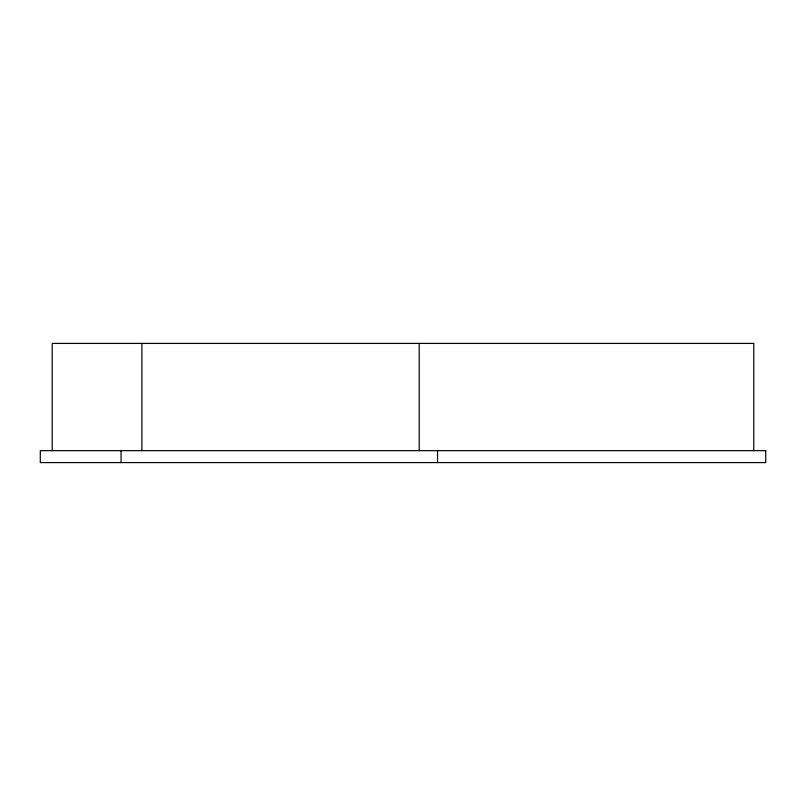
<?xml version="1.0" encoding="UTF-8"?>
<svg xmlns="http://www.w3.org/2000/svg" width="806" height="806" viewBox="0 0 806 806"><rect width="100%" height="100%" fill="white"/><g stroke="black" fill="none" stroke-linecap="round" stroke-linejoin="round"><path stroke-width="1.21" d="M753.781 450.665L753.781 343.416L52.219 343.416L52.219 450.665M437.557 450.665L437.557 462.584M419.201 343.416L419.201 450.665M141.906 343.416L141.906 450.665M121.061 450.665L121.061 462.584M765.7 450.665L40.3 450.665L40.3 462.584L765.7 462.584L765.7 450.665"/></g></svg>
